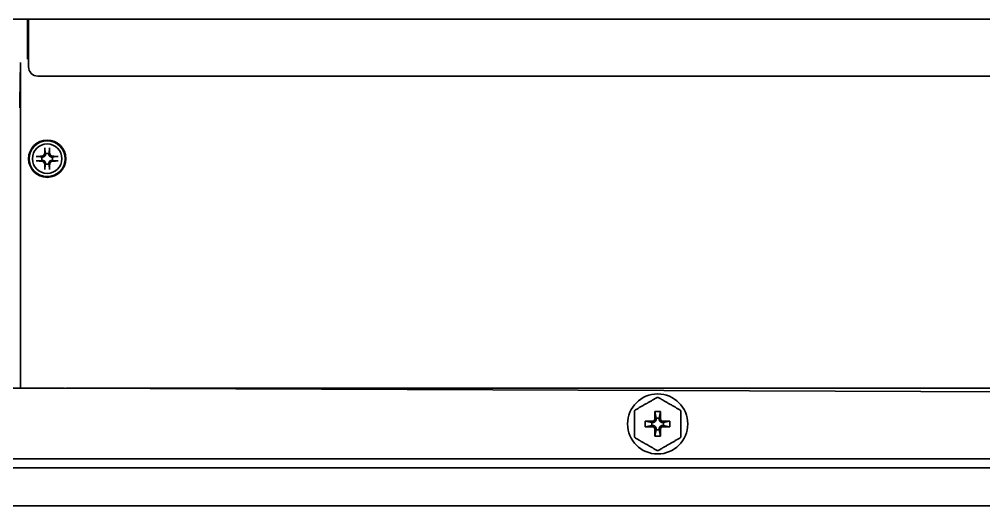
# Model space of a CAD drawing. Header units: inches. Extents: x 786 to 5755, y -850 to 3635.
# Drawn here: x 1009.7 to 1216.7, y 1287.6 to 1392 of the extents above; entities that cross this region are included whole.
import ezdxf

# ---------------------------------------------------------------- set-up
doc = ezdxf.new("R2010")
doc.units = ezdxf.units.IN
doc.layers.add('1', color=7, linetype='Continuous', true_color=0xffffff)

msp = doc.modelspace()

# ---------------------------------------------------------------- linework, layer by layer
at = {"layer": '1', "color": 7, "linetype": 'Continuous', "lineweight": 35}
for p, q in [((1645.08, 1392.03), (788.36, 1392.03)), ((1011.53, 1392.03), (1011.53, 1383.43)), ((1011.72, 1392.03), (1011.72, 1391.03)), ((1011.72, 1391.03), (1011.72, 1381.83)), ((1009.84, 1374.43), (1009.98, 1382.75)), ((1010.02, 1312.83), (1010.02, 1380.83)), ((1013.72, 1379.83), (1469.27, 1379.83)), ((1015.37, 1363.18), (1015.25, 1364.1)), ((1016.07, 1363.18), (1016.19, 1364.1)), ((1014.63, 1362.44), (1013.71, 1362.56)), ((1014.8, 1362.44), (1014.62, 1362.62)), ((1015.2, 1362.61), (1015, 1362.81)), ((1015.37, 1363), (1015.19, 1363.19)), ((1016.07, 1363), (1016.26, 1363.19)), ((1016.24, 1362.61), (1016.44, 1362.81)), ((1016.64, 1362.44), (1016.82, 1362.62)), ((1016.81, 1362.44), (1017.73, 1362.56)), ((1014.63, 1361.74), (1013.71, 1361.62)), ((1014.8, 1361.74), (1014.62, 1361.55)), ((1015.2, 1361.57), (1015, 1361.37)), ((1015.37, 1361.17), (1015.19, 1360.98)), ((1015.37, 1361), (1015.25, 1360.08)), ((1016.07, 1361.17), (1016.26, 1360.98)), ((1016.07, 1361), (1016.19, 1360.08)), ((1016.24, 1361.57), (1016.44, 1361.37)), ((1016.64, 1361.74), (1016.82, 1361.55)), ((1016.81, 1361.74), (1017.73, 1361.62)), ((833.25, 1312.83), (1010.02, 1312.83)), ((1011.82, 1312.83), (1010.02, 1312.83)), ((1019.42, 1312.83), (1011.82, 1312.83)), ((1019.43, 1312.83), (1486.32, 1311.03)), ((1375.52, 1312.83), (1019.72, 1312.83)), ((1146, 1305.88), (1146.12, 1306.08)), ((1146.12, 1307.78), (1146.4, 1306.39)), ((1146.12, 1306.08), (1146.12, 1307.78)), ((1146.12, 1307.78), (1147.37, 1307.78)), ((1146.12, 1306.08), (1146.4, 1306)), ((1146.4, 1306.39), (1146.4, 1306)), ((1147.08, 1306.39), (1146.4, 1306.39)), ((1147.37, 1307.78), (1147.08, 1306.39)), ((1147.08, 1306), (1147.08, 1306.39)), ((1147.37, 1306.08), (1147.08, 1306)), ((1147.37, 1307.78), (1147.37, 1306.08)), ((1147.37, 1306.08), (1147.48, 1305.88)), ((1144.09, 1305.76), (1145.79, 1305.76)), ((1144.09, 1304.51), (1144.09, 1305.76)), ((1144.09, 1305.76), (1145.48, 1305.47)), ((1144.09, 1304.51), (1145.48, 1304.79)), ((1145.79, 1304.51), (1144.09, 1304.51)), ((1145.87, 1305.47), (1145.48, 1305.47)), ((1145.48, 1305.47), (1145.48, 1304.79)), ((1145.48, 1304.79), (1145.87, 1304.79)), ((1145.79, 1305.76), (1146, 1305.88)), ((1145.79, 1305.76), (1145.87, 1305.47)), ((1145.79, 1304.51), (1145.87, 1304.79)), ((1146, 1304.39), (1145.79, 1304.51)), ((1146.21, 1305.67), (1145.87, 1305.47)), ((1145.87, 1304.79), (1146.21, 1304.6)), ((1146, 1305.88), (1146.21, 1305.67)), ((1146, 1304.39), (1146.21, 1304.6)), ((1146.12, 1304.18), (1146, 1304.39)), ((1146.12, 1304.18), (1146.4, 1304.26)), ((1146.12, 1302.48), (1146.12, 1304.18)), ((1146.4, 1306), (1146.21, 1305.67)), ((1146.21, 1304.6), (1146.4, 1304.26)), ((1146.4, 1304.26), (1146.4, 1303.87)), ((1147.27, 1305.67), (1147.08, 1306)), ((1147.08, 1304.26), (1147.27, 1304.6)), ((1147.37, 1304.18), (1147.08, 1304.26)), ((1147.08, 1303.87), (1147.08, 1304.26)), ((1147.48, 1305.88), (1147.27, 1305.67)), ((1147.61, 1305.47), (1147.27, 1305.67)), ((1147.27, 1304.6), (1147.61, 1304.79)), ((1147.48, 1304.39), (1147.27, 1304.6)), ((1147.48, 1304.39), (1147.37, 1304.18)), ((1147.37, 1304.18), (1147.37, 1302.48)), ((1147.48, 1305.88), (1147.69, 1305.76)), ((1147.69, 1304.51), (1147.48, 1304.39)), ((1147.69, 1305.76), (1147.61, 1305.47)), ((1148, 1305.47), (1147.61, 1305.47)), ((1147.61, 1304.79), (1148, 1304.79)), ((1147.69, 1304.51), (1147.61, 1304.79)), ((1147.69, 1305.76), (1149.39, 1305.76)), ((1149.39, 1304.51), (1147.69, 1304.51)), ((1148, 1305.47), (1149.39, 1305.76)), ((1148, 1304.79), (1148, 1305.47)), ((1149.39, 1304.51), (1148, 1304.79)), ((1149.39, 1305.76), (1149.39, 1304.51)), ((1146.12, 1302.48), (1146.4, 1303.87)), ((1147.37, 1302.48), (1146.12, 1302.48)), ((1146.4, 1303.87), (1147.08, 1303.87)), ((1147.37, 1302.48), (1147.08, 1303.87)), ((1542.75, 1297.63), (788.72, 1297.63)), ((1543.15, 1295.73), (853.22, 1295.73)), ((853.22, 1287.57), (1580.22, 1287.57))]:
    msp.add_line(p, q, dxfattribs=at)
for centre, radius in [((1015.72, 1362.09), 4), ((1015.72, 1362.09), 3.85), ((1015.72, 1362.09), 3.16), ((1146.74, 1305.13), 6.45)]:
    msp.add_circle(centre, radius, dxfattribs=at)
for centre, radius, start, end in [((1013.72, 1381.83), 2, 180, 270), ((1015.72, 1362.09), 1.15, 162.2011, 197.7989), ((1015.72, 1362.09), 1.15, 72.2011, 107.7989), ((1015.72, 1362.09), 1.15, 342.2011, 17.7989), ((1015.72, 1362.09), 1.15, 252.2011, 287.7989)]:
    msp.add_arc(centre, radius, start, end, dxfattribs=at)
for centre, major_axis, ratio, start_param, end_param in [((1009.86, 1373.02), (0, -2), 0.017452, 3.927384, 4.711888), ((1015.42, 1362.09), (0.07, 3.73), 0.072244, 0.900133, 1.272854), ((1016.02, 1362.09), (0.07, -3.73), 0.072244, 1.868738, 2.24146), ((1015.71, 1362.39), (3.73, 0.07), 0.072244, 1.868738, 2.24146), ((1015.46, 1362.64), (3.34, 1.56), 0.094201, 1.665412, 1.782277), ((1015.17, 1362.35), (1.56, 3.34), 0.094201, 1.359315, 1.476181), ((1016.27, 1362.35), (1.56, -3.34), 0.094201, 1.665412, 1.782277), ((1015.98, 1362.64), (3.34, -1.56), 0.094201, 1.359315, 1.476181), ((1015.73, 1362.39), (3.73, -0.07), 0.072244, 0.900133, 1.272854), ((1015.71, 1361.79), (-3.73, 0.07), 0.072244, 0.900133, 1.272854), ((1015.46, 1361.53), (-3.34, 1.56), 0.094201, 1.359315, 1.476181), ((1015.17, 1361.83), (-1.56, 3.34), 0.094201, 1.665412, 1.782277), ((1015.42, 1362.08), (-0.07, 3.73), 0.072244, 1.868738, 2.24146), ((1016.02, 1362.08), (-0.07, -3.73), 0.072244, 0.900133, 1.272854), ((1016.27, 1361.83), (-1.56, -3.34), 0.094201, 1.359315, 1.476181), ((1015.98, 1361.53), (-3.34, -1.56), 0.094201, 1.665412, 1.782277), ((1015.73, 1361.79), (-3.73, -0.07), 0.072244, 1.868738, 2.24146)]:
    msp.add_ellipse(centre, major_axis=major_axis, ratio=ratio, start_param=start_param, end_param=end_param, dxfattribs=at)
for points, knots in [([(1015.25, 1364.1), (1015.25, 1364.11), (1015.25, 1364.12), (1015.25, 1364.13), (1015.25, 1364.14), (1015.25, 1364.15), (1015.25, 1364.16), (1015.25, 1364.17), (1015.25, 1364.18), (1015.25, 1364.19), (1015.25, 1364.21), (1015.25, 1364.23), (1015.25, 1364.25), (1015.25, 1364.26), (1015.25, 1364.27), (1015.25, 1364.29), (1015.25, 1364.3), (1015.25, 1364.32), (1015.25, 1364.33), (1015.25, 1364.35), (1015.25, 1364.36), (1015.25, 1364.39), (1015.25, 1364.4), (1015.25, 1364.41)], [0, 0, 0, 0, 0.125, 0.125, 0.1875, 0.1875, 0.25, 0.3125, 0.3125, 0.375, 0.375, 0.5, 0.5, 0.5625, 0.5625, 0.625, 0.6875, 0.6875, 0.75, 0.75, 0.875, 0.875, 1, 1, 1, 1]), ([(1016.19, 1364.41), (1016.19, 1364.4), (1016.19, 1364.39), (1016.19, 1364.36), (1016.19, 1364.35), (1016.19, 1364.32), (1016.19, 1364.3), (1016.19, 1364.28), (1016.19, 1364.27), (1016.19, 1364.26), (1016.19, 1364.24), (1016.19, 1364.23), (1016.19, 1364.21), (1016.19, 1364.21), (1016.19, 1364.18), (1016.19, 1364.17), (1016.19, 1364.15), (1016.19, 1364.15), (1016.19, 1364.14), (1016.19, 1364.13), (1016.19, 1364.12), (1016.19, 1364.11), (1016.19, 1364.1), (1016.19, 1364.1)], [0, 0, 0, 0, 0.125, 0.125, 0.25, 0.25, 0.375, 0.375, 0.4375, 0.4375, 0.5, 0.5625, 0.5625, 0.625, 0.625, 0.75, 0.75, 0.8125, 0.8125, 0.875, 0.9375, 0.9375, 1, 1, 1, 1]), ([(1013.39, 1362.56), (1013.41, 1362.56), (1013.42, 1362.56), (1013.45, 1362.56), (1013.46, 1362.56), (1013.49, 1362.56), (1013.51, 1362.56), (1013.53, 1362.56), (1013.54, 1362.56), (1013.55, 1362.56), (1013.57, 1362.56), (1013.58, 1362.56), (1013.6, 1362.56), (1013.6, 1362.56), (1013.62, 1362.56), (1013.64, 1362.56), (1013.66, 1362.56), (1013.66, 1362.56), (1013.67, 1362.56), (1013.68, 1362.56), (1013.69, 1362.56), (1013.7, 1362.56), (1013.7, 1362.56), (1013.71, 1362.56)], [0, 0, 0, 0, 0.125, 0.125, 0.25, 0.25, 0.375, 0.375, 0.4375, 0.4375, 0.5, 0.5625, 0.5625, 0.625, 0.625, 0.75, 0.75, 0.8125, 0.8125, 0.875, 0.9375, 0.9375, 1, 1, 1, 1]), ([(1015.2, 1362.61), (1015.13, 1362.58), (1015.07, 1362.55), (1014.93, 1362.49), (1014.87, 1362.46), (1014.8, 1362.44)], [0, 0, 0, 0, 0.5, 0.5, 1, 1, 1, 1]), ([(1015.37, 1363), (1015.35, 1362.94), (1015.32, 1362.87), (1015.26, 1362.74), (1015.23, 1362.68), (1015.2, 1362.61)], [0, 0, 0, 0, 0.5, 0.5, 1, 1, 1, 1]), ([(1016.24, 1362.61), (1016.21, 1362.68), (1016.18, 1362.74), (1016.12, 1362.87), (1016.09, 1362.94), (1016.07, 1363)], [0, 0, 0, 0, 0.5, 0.5, 1, 1, 1, 1]), ([(1016.64, 1362.44), (1016.57, 1362.46), (1016.51, 1362.49), (1016.37, 1362.55), (1016.31, 1362.58), (1016.24, 1362.61)], [0, 0, 0, 0, 0.5, 0.5, 1, 1, 1, 1]), ([(1017.73, 1362.56), (1017.74, 1362.56), (1017.75, 1362.56), (1017.76, 1362.56), (1017.77, 1362.56), (1017.78, 1362.56), (1017.79, 1362.56), (1017.8, 1362.56), (1017.82, 1362.56), (1017.82, 1362.56), (1017.84, 1362.56), (1017.86, 1362.56), (1017.88, 1362.56), (1017.89, 1362.56), (1017.9, 1362.56), (1017.92, 1362.56), (1017.93, 1362.56), (1017.95, 1362.56), (1017.96, 1362.56), (1017.98, 1362.56), (1017.99, 1362.56), (1018.02, 1362.56), (1018.03, 1362.56), (1018.05, 1362.56)], [0, 0, 0, 0, 0.125, 0.125, 0.1875, 0.1875, 0.25, 0.3125, 0.3125, 0.375, 0.375, 0.5, 0.5, 0.5625, 0.5625, 0.625, 0.6875, 0.6875, 0.75, 0.75, 0.875, 0.875, 1, 1, 1, 1]), ([(1013.71, 1361.62), (1013.7, 1361.62), (1013.69, 1361.62), (1013.68, 1361.62), (1013.67, 1361.62), (1013.66, 1361.62), (1013.65, 1361.62), (1013.64, 1361.62), (1013.62, 1361.62), (1013.62, 1361.62), (1013.6, 1361.62), (1013.58, 1361.62), (1013.56, 1361.62), (1013.55, 1361.62), (1013.54, 1361.62), (1013.52, 1361.62), (1013.51, 1361.62), (1013.49, 1361.62), (1013.48, 1361.62), (1013.46, 1361.62), (1013.45, 1361.62), (1013.42, 1361.62), (1013.41, 1361.62), (1013.39, 1361.62)], [0, 0, 0, 0, 0.125, 0.125, 0.1875, 0.1875, 0.25, 0.3125, 0.3125, 0.375, 0.375, 0.5, 0.5, 0.5625, 0.5625, 0.625, 0.6875, 0.6875, 0.75, 0.75, 0.875, 0.875, 1, 1, 1, 1]), ([(1014.8, 1361.74), (1014.87, 1361.71), (1014.93, 1361.69), (1015.07, 1361.63), (1015.13, 1361.6), (1015.2, 1361.57)], [0, 0, 0, 0, 0.5, 0.5, 1, 1, 1, 1]), ([(1015.2, 1361.57), (1015.23, 1361.5), (1015.26, 1361.44), (1015.32, 1361.3), (1015.35, 1361.24), (1015.37, 1361.17)], [0, 0, 0, 0, 0.5, 0.5, 1, 1, 1, 1]), ([(1015.25, 1359.76), (1015.25, 1359.78), (1015.25, 1359.79), (1015.25, 1359.82), (1015.25, 1359.83), (1015.25, 1359.86), (1015.25, 1359.87), (1015.25, 1359.9), (1015.25, 1359.91), (1015.25, 1359.92), (1015.25, 1359.94), (1015.25, 1359.95), (1015.25, 1359.96), (1015.25, 1359.97), (1015.25, 1359.99), (1015.25, 1360.01), (1015.25, 1360.02), (1015.25, 1360.03), (1015.25, 1360.04), (1015.25, 1360.05), (1015.25, 1360.06), (1015.25, 1360.07), (1015.25, 1360.07), (1015.25, 1360.08)], [0, 0, 0, 0, 0.125, 0.125, 0.25, 0.25, 0.375, 0.375, 0.4375, 0.4375, 0.5, 0.5625, 0.5625, 0.625, 0.625, 0.75, 0.75, 0.8125, 0.8125, 0.875, 0.9375, 0.9375, 1, 1, 1, 1]), ([(1016.07, 1361.17), (1016.09, 1361.24), (1016.12, 1361.3), (1016.18, 1361.44), (1016.21, 1361.5), (1016.24, 1361.57)], [0, 0, 0, 0, 0.5, 0.5, 1, 1, 1, 1]), ([(1016.19, 1360.08), (1016.19, 1360.07), (1016.19, 1360.06), (1016.19, 1360.05), (1016.19, 1360.04), (1016.19, 1360.03), (1016.19, 1360.02), (1016.19, 1360.01), (1016.19, 1359.99), (1016.19, 1359.99), (1016.19, 1359.97), (1016.19, 1359.95), (1016.19, 1359.93), (1016.19, 1359.92), (1016.19, 1359.91), (1016.19, 1359.89), (1016.19, 1359.88), (1016.19, 1359.86), (1016.19, 1359.85), (1016.19, 1359.83), (1016.19, 1359.82), (1016.19, 1359.79), (1016.19, 1359.78), (1016.19, 1359.76)], [0, 0, 0, 0, 0.125, 0.125, 0.1875, 0.1875, 0.25, 0.3125, 0.3125, 0.375, 0.375, 0.5, 0.5, 0.5625, 0.5625, 0.625, 0.6875, 0.6875, 0.75, 0.75, 0.875, 0.875, 1, 1, 1, 1]), ([(1016.24, 1361.57), (1016.31, 1361.6), (1016.37, 1361.63), (1016.51, 1361.69), (1016.57, 1361.71), (1016.64, 1361.74)], [0, 0, 0, 0, 0.5, 0.5, 1, 1, 1, 1]), ([(1018.05, 1361.62), (1018.03, 1361.62), (1018.02, 1361.62), (1017.99, 1361.62), (1017.98, 1361.62), (1017.95, 1361.62), (1017.93, 1361.62), (1017.91, 1361.62), (1017.9, 1361.62), (1017.89, 1361.62), (1017.87, 1361.62), (1017.86, 1361.62), (1017.84, 1361.62), (1017.84, 1361.62), (1017.82, 1361.62), (1017.8, 1361.62), (1017.78, 1361.62), (1017.78, 1361.62), (1017.77, 1361.62), (1017.76, 1361.62), (1017.75, 1361.62), (1017.74, 1361.62), (1017.74, 1361.62), (1017.73, 1361.62)], [0, 0, 0, 0, 0.125, 0.125, 0.25, 0.25, 0.375, 0.375, 0.4375, 0.4375, 0.5, 0.5625, 0.5625, 0.625, 0.625, 0.75, 0.75, 0.8125, 0.8125, 0.875, 0.9375, 0.9375, 1, 1, 1, 1]), ([(1141.99, 1308.16), (1142.17, 1308.26), (1142.34, 1308.37), (1142.57, 1308.5), (1142.62, 1308.53), (1142.71, 1308.58), (1142.76, 1308.61), (1142.9, 1308.69), (1142.99, 1308.74), (1143.27, 1308.9), (1143.46, 1309.01), (1143.85, 1309.24), (1144.04, 1309.35), (1144.26, 1309.48), (1144.29, 1309.49), (1144.34, 1309.52), (1144.41, 1309.56), (1144.48, 1309.6), (1144.63, 1309.69), (1144.73, 1309.74), (1145.02, 1309.91), (1145.21, 1310.02), (1145.44, 1310.16), (1145.49, 1310.18), (1145.59, 1310.24), (1145.63, 1310.27), (1145.77, 1310.35), (1145.87, 1310.4), (1146.14, 1310.56), (1146.32, 1310.66), (1146.49, 1310.76)], [0, 0, 0, 0, 0.125, 0.125, 0.15625, 0.15625, 0.1875, 0.1875, 0.25, 0.25, 0.375, 0.375, 0.5, 0.5, 0.515625, 0.515625, 0.53125, 0.5625, 0.5625, 0.625, 0.625, 0.75, 0.75, 0.78125, 0.78125, 0.8125, 0.8125, 0.875, 0.875, 1, 1, 1, 1]), ([(1146.49, 1310.76), (1146.51, 1310.77), (1146.53, 1310.78), (1146.57, 1310.8), (1146.59, 1310.8), (1146.63, 1310.82), (1146.65, 1310.82), (1146.69, 1310.83), (1146.72, 1310.83), (1146.75, 1310.83), (1146.76, 1310.83), (1146.79, 1310.83), (1146.8, 1310.82), (1146.83, 1310.82), (1146.85, 1310.82), (1146.89, 1310.8), (1146.91, 1310.8), (1146.95, 1310.78), (1146.97, 1310.77), (1146.99, 1310.76)], [0, 0, 0, 0, 0.125, 0.125, 0.25, 0.25, 0.375, 0.375, 0.5, 0.5, 0.5625, 0.5625, 0.625, 0.625, 0.75, 0.75, 0.875, 0.875, 1, 1, 1, 1]), ([(1146.99, 1310.76), (1147.17, 1310.66), (1147.34, 1310.56), (1147.57, 1310.42), (1147.62, 1310.4), (1147.71, 1310.34), (1147.76, 1310.32), (1147.9, 1310.24), (1147.99, 1310.18), (1148.27, 1310.02), (1148.46, 1309.91), (1148.85, 1309.69), (1149.04, 1309.57), (1149.26, 1309.45), (1149.29, 1309.43), (1149.34, 1309.4), (1149.41, 1309.36), (1149.48, 1309.32), (1149.63, 1309.24), (1149.73, 1309.18), (1150.02, 1309.01), (1150.21, 1308.9), (1150.44, 1308.77), (1150.49, 1308.74), (1150.59, 1308.68), (1150.63, 1308.66), (1150.77, 1308.58), (1150.87, 1308.52), (1151.14, 1308.37), (1151.32, 1308.26), (1151.49, 1308.16)], [0, 0, 0, 0, 0.125, 0.125, 0.15625, 0.15625, 0.1875, 0.1875, 0.25, 0.25, 0.375, 0.375, 0.5, 0.5, 0.515625, 0.515625, 0.53125, 0.5625, 0.5625, 0.625, 0.625, 0.75, 0.75, 0.78125, 0.78125, 0.8125, 0.8125, 0.875, 0.875, 1, 1, 1, 1]), ([(1141.74, 1307.73), (1141.74, 1307.75), (1141.74, 1307.77), (1141.75, 1307.81), (1141.75, 1307.83), (1141.76, 1307.88), (1141.77, 1307.9), (1141.79, 1307.94), (1141.8, 1307.96), (1141.81, 1307.99), (1141.82, 1308), (1141.83, 1308.02), (1141.84, 1308.03), (1141.86, 1308.05), (1141.87, 1308.07), (1141.9, 1308.1), (1141.92, 1308.11), (1141.95, 1308.14), (1141.97, 1308.15), (1141.99, 1308.16)], [0, 0, 0, 0, 0.125, 0.125, 0.25, 0.25, 0.375, 0.375, 0.5, 0.5, 0.5625, 0.5625, 0.625, 0.625, 0.75, 0.75, 0.875, 0.875, 1, 1, 1, 1]), ([(1151.49, 1308.16), (1151.51, 1308.15), (1151.53, 1308.14), (1151.56, 1308.11), (1151.58, 1308.1), (1151.61, 1308.07), (1151.62, 1308.05), (1151.65, 1308.02), (1151.66, 1308), (1151.68, 1307.97), (1151.68, 1307.96), (1151.69, 1307.94), (1151.7, 1307.93), (1151.71, 1307.9), (1151.72, 1307.88), (1151.73, 1307.83), (1151.73, 1307.81), (1151.74, 1307.77), (1151.74, 1307.75), (1151.74, 1307.73)], [0, 0, 0, 0, 0.125, 0.125, 0.25, 0.25, 0.375, 0.375, 0.5, 0.5, 0.5625, 0.5625, 0.625, 0.625, 0.75, 0.75, 0.875, 0.875, 1, 1, 1, 1]), ([(1141.74, 1307.73), (1141.74, 1307.53), (1141.74, 1307.32), (1141.74, 1307.01), (1141.74, 1306.9), (1141.74, 1306.74), (1141.74, 1306.69), (1141.74, 1306.58), (1141.74, 1306.52), (1141.74, 1306.25), (1141.74, 1306.03), (1141.74, 1305.69), (1141.74, 1305.58), (1141.74, 1305.41), (1141.74, 1305.33), (1141.74, 1305.24), (1141.74, 1305.19), (1141.74, 1305.16), (1141.74, 1304.9), (1141.74, 1304.68), (1141.74, 1304.24), (1141.74, 1304.02), (1141.74, 1303.69), (1141.74, 1303.58), (1141.74, 1303.42), (1141.74, 1303.37), (1141.74, 1303.26), (1141.74, 1303.21), (1141.74, 1302.94), (1141.74, 1302.74), (1141.74, 1302.53)], [0, 0, 0, 0, 0.125, 0.125, 0.1875, 0.1875, 0.21875, 0.21875, 0.25, 0.25, 0.375, 0.375, 0.4375, 0.4375, 0.46875, 0.484375, 0.484375, 0.5, 0.5, 0.625, 0.625, 0.75, 0.75, 0.8125, 0.8125, 0.84375, 0.84375, 0.875, 0.875, 1, 1, 1, 1]), ([(1151.74, 1307.73), (1151.74, 1307.53), (1151.74, 1307.32), (1151.74, 1307.06), (1151.74, 1307), (1151.74, 1306.9), (1151.74, 1306.84), (1151.74, 1306.68), (1151.74, 1306.57), (1151.74, 1306.25), (1151.74, 1306.03), (1151.74, 1305.58), (1151.74, 1305.36), (1151.74, 1305.1), (1151.74, 1305.07), (1151.74, 1305.02), (1151.74, 1304.93), (1151.74, 1304.85), (1151.74, 1304.68), (1151.74, 1304.57), (1151.74, 1304.23), (1151.74, 1304.01), (1151.74, 1303.74), (1151.74, 1303.69), (1151.74, 1303.58), (1151.74, 1303.52), (1151.74, 1303.36), (1151.74, 1303.25), (1151.74, 1302.94), (1151.74, 1302.73), (1151.74, 1302.53)], [0, 0, 0, 0, 0.125, 0.125, 0.15625, 0.15625, 0.1875, 0.1875, 0.25, 0.25, 0.375, 0.375, 0.5, 0.5, 0.515625, 0.515625, 0.53125, 0.5625, 0.5625, 0.625, 0.625, 0.75, 0.75, 0.78125, 0.78125, 0.8125, 0.8125, 0.875, 0.875, 1, 1, 1, 1]), ([(1141.99, 1302.1), (1141.97, 1302.11), (1141.95, 1302.12), (1141.92, 1302.15), (1141.9, 1302.16), (1141.87, 1302.19), (1141.86, 1302.21), (1141.83, 1302.24), (1141.82, 1302.26), (1141.8, 1302.29), (1141.8, 1302.3), (1141.79, 1302.32), (1141.78, 1302.33), (1141.77, 1302.36), (1141.76, 1302.39), (1141.75, 1302.43), (1141.75, 1302.45), (1141.74, 1302.49), (1141.74, 1302.51), (1141.74, 1302.53)], [0, 0, 0, 0, 0.125, 0.125, 0.25, 0.25, 0.375, 0.375, 0.5, 0.5, 0.5625, 0.5625, 0.625, 0.625, 0.75, 0.75, 0.875, 0.875, 1, 1, 1, 1]), ([(1146.49, 1299.5), (1146.31, 1299.6), (1146.14, 1299.71), (1145.91, 1299.84), (1145.86, 1299.87), (1145.77, 1299.92), (1145.72, 1299.95), (1145.58, 1300.03), (1145.49, 1300.08), (1145.21, 1300.24), (1145.02, 1300.35), (1144.63, 1300.58), (1144.44, 1300.69), (1144.22, 1300.81), (1144.19, 1300.83), (1144.14, 1300.86), (1144.07, 1300.9), (1144, 1300.94), (1143.85, 1301.03), (1143.75, 1301.08), (1143.46, 1301.25), (1143.27, 1301.36), (1143.04, 1301.5), (1142.99, 1301.52), (1142.89, 1301.58), (1142.85, 1301.61), (1142.71, 1301.69), (1142.62, 1301.74), (1142.34, 1301.9), (1142.16, 1302), (1141.99, 1302.1)], [0, 0, 0, 0, 0.125, 0.125, 0.15625, 0.15625, 0.1875, 0.1875, 0.25, 0.25, 0.375, 0.375, 0.5, 0.5, 0.515625, 0.515625, 0.53125, 0.5625, 0.5625, 0.625, 0.625, 0.75, 0.75, 0.78125, 0.78125, 0.8125, 0.8125, 0.875, 0.875, 1, 1, 1, 1]), ([(1151.49, 1302.1), (1151.31, 1302), (1151.14, 1301.9), (1150.91, 1301.76), (1150.86, 1301.74), (1150.77, 1301.68), (1150.72, 1301.66), (1150.58, 1301.58), (1150.49, 1301.52), (1150.21, 1301.36), (1150.02, 1301.25), (1149.63, 1301.03), (1149.44, 1300.91), (1149.22, 1300.79), (1149.19, 1300.77), (1149.14, 1300.74), (1149.07, 1300.7), (1149, 1300.66), (1148.85, 1300.58), (1148.75, 1300.52), (1148.46, 1300.35), (1148.27, 1300.24), (1148.04, 1300.11), (1147.99, 1300.08), (1147.89, 1300.02), (1147.85, 1300), (1147.71, 1299.92), (1147.62, 1299.86), (1147.34, 1299.71), (1147.16, 1299.6), (1146.99, 1299.5)], [0, 0, 0, 0, 0.125, 0.125, 0.15625, 0.15625, 0.1875, 0.1875, 0.25, 0.25, 0.375, 0.375, 0.5, 0.5, 0.515625, 0.515625, 0.53125, 0.5625, 0.5625, 0.625, 0.625, 0.75, 0.75, 0.78125, 0.78125, 0.8125, 0.8125, 0.875, 0.875, 1, 1, 1, 1]), ([(1151.74, 1302.53), (1151.74, 1302.51), (1151.74, 1302.49), (1151.73, 1302.45), (1151.73, 1302.43), (1151.72, 1302.39), (1151.71, 1302.36), (1151.69, 1302.32), (1151.68, 1302.3), (1151.67, 1302.27), (1151.66, 1302.26), (1151.65, 1302.24), (1151.64, 1302.24), (1151.62, 1302.21), (1151.61, 1302.19), (1151.58, 1302.16), (1151.56, 1302.15), (1151.53, 1302.12), (1151.51, 1302.11), (1151.49, 1302.1)], [0, 0, 0, 0, 0.125, 0.125, 0.25, 0.25, 0.375, 0.375, 0.5, 0.5, 0.5625, 0.5625, 0.625, 0.625, 0.75, 0.75, 0.875, 0.875, 1, 1, 1, 1]), ([(1146.99, 1299.5), (1146.97, 1299.49), (1146.95, 1299.48), (1146.91, 1299.47), (1146.89, 1299.46), (1146.85, 1299.45), (1146.83, 1299.44), (1146.79, 1299.44), (1146.76, 1299.43), (1146.73, 1299.43), (1146.72, 1299.44), (1146.7, 1299.44), (1146.68, 1299.44), (1146.65, 1299.44), (1146.63, 1299.45), (1146.59, 1299.46), (1146.57, 1299.47), (1146.53, 1299.48), (1146.51, 1299.49), (1146.49, 1299.5)], [0, 0, 0, 0, 0.125, 0.125, 0.25, 0.25, 0.375, 0.375, 0.5, 0.5, 0.5625, 0.5625, 0.625, 0.625, 0.75, 0.75, 0.875, 0.875, 1, 1, 1, 1])]:
    msp.add_open_spline(points, degree=3, knots=knots, dxfattribs=at)
for points in [[(1014.8, 1362.44), (1014.75, 1362.44), (1014.69, 1362.44), (1014.63, 1362.44)], [(1015.37, 1363.18), (1015.37, 1363.12), (1015.37, 1363.06), (1015.37, 1363)], [(1016.07, 1363), (1016.07, 1363.06), (1016.07, 1363.12), (1016.07, 1363.18)], [(1016.81, 1362.44), (1016.75, 1362.44), (1016.69, 1362.44), (1016.64, 1362.44)], [(1014.63, 1361.74), (1014.69, 1361.74), (1014.75, 1361.74), (1014.8, 1361.74)], [(1015.37, 1361.17), (1015.37, 1361.12), (1015.37, 1361.06), (1015.37, 1361)], [(1016.07, 1361), (1016.07, 1361.06), (1016.07, 1361.12), (1016.07, 1361.17)], [(1016.64, 1361.74), (1016.69, 1361.74), (1016.75, 1361.74), (1016.81, 1361.74)]]:
    msp.add_open_spline(points, degree=3, dxfattribs=at)

doc.saveas('drawing.dxf')
